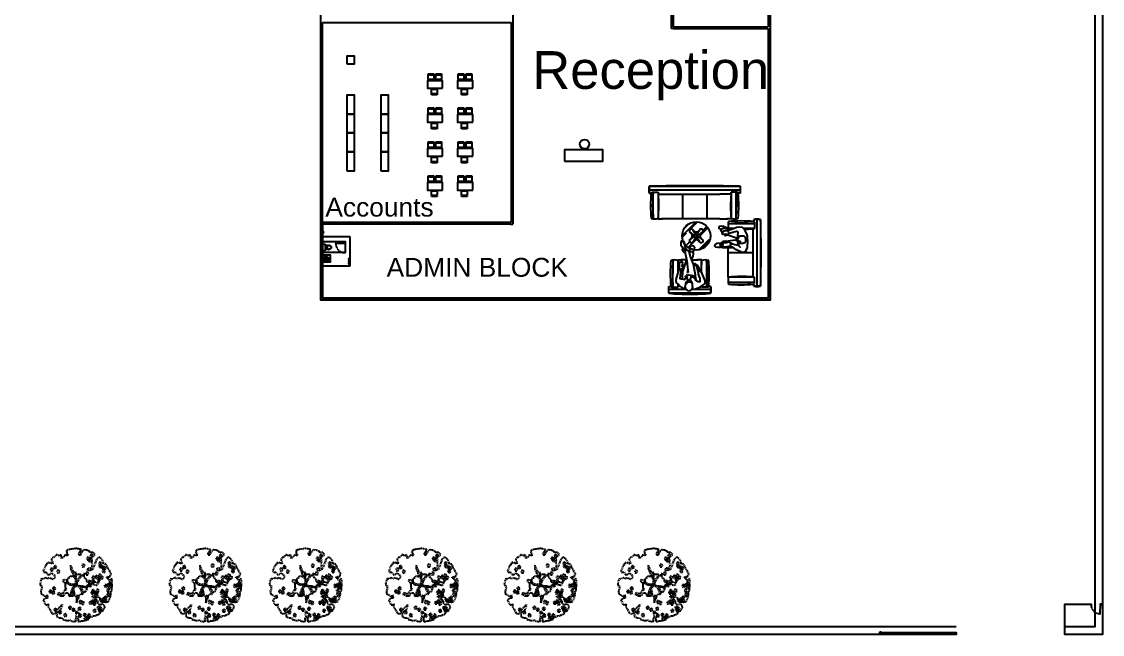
# Model space of a CAD drawing. Header units: feet. Extents: x 655 to 3246, y 42 to 1922.
# Drawn here: x 1347.4 to 1634.3, y 42.1 to 204.6 of the extents above; entities that cross this region are included whole.
import ezdxf

# ---------------------------------------------------------------- set-up
doc = ezdxf.new("R2010")
doc.units = ezdxf.units.FT
doc.header["$MEASUREMENT"] = 0
doc.linetypes.add('DASHED', pattern=[0.75, 0.5, -0.25])
for name, color, linetype in [('0-APARATOS', 4, 'Continuous'), ('ARBOL', 84, 'Continuous'), ('Cotas', 253, 'Continuous'), ('OP-MOB-FIJO', 3, 'Continuous'), ('prep side', 220, 'Continuous'), ('shank', 7, 'Continuous')]:
    doc.layers.add(name, color=color, linetype=linetype)
doc.styles.get("Standard").update_dxf_attribs({"font": 'arial.ttf'})

# ---------------------------------------------------------------- blocks, each defined once
blk = doc.blocks.new('*U3')
at = {"layer": 'shank', "linetype": 'ByBlock'}
blk.add_lwpolyline([(-1, -2), (1, -2), (1, 2), (-1, 2)], close=True, dxfattribs=at)
blk = doc.blocks.new('*U4')
at = {"layer": 'shank', "color": 0, "linetype": 'ByBlock', "lineweight": -2, "transparency": 16777216}
blk.add_blockref('*U3', (0, 0), dxfattribs=at)
blk = doc.blocks.new('chair2')
at = {"layer": 'shank', "linetype": 'ByBlock'}
for p, q in [((-284.51, 200.92), (-284.51, 202.42)), ((-284.51, 202.42), (-284.35, 202.42)), ((-284.35, 200.92), (-284.51, 200.92)), ((-284.46, 200.92), (-284.46, 202.42)), ((-284.35, 200.92), (-284.35, 202.42)), ((-284.25, 201.87), (-284.35, 201.87)), ((-284.25, 201.47), (-284.35, 201.47)), ((-284.25, 202.42), (-283.01, 202.42)), ((-284.25, 200.92), (-284.25, 202.42)), ((-283.01, 200.92), (-284.25, 200.92)), ((-283.01, 202.42), (-283.01, 200.92))]:
    blk.add_line(p, q, dxfattribs=at)
blk = doc.blocks.new('tablechair')
at = {"layer": 'shank', "linetype": 'ByBlock'}
for name, p in [('chair2', (200.33, -169.19)), ('*U4', (-81.44, 32.27))]:
    blk.add_blockref(name, p, dxfattribs=at)
at = {"layer": 'shank', "linetype": 'ByBlock', "rotation": 180}
for p in [(-363.16, 235.01), (-363.16, 232.96)]:
    blk.add_blockref('chair2', p, dxfattribs=at)
blk = doc.blocks.new('*U5')
at = {"rotation": 90}
blk.add_blockref('tablechair', (32.27, 81.41), dxfattribs=at)
blk = doc.blocks.new('*U6')
at = {"color": 0, "linetype": 'ByBlock', "lineweight": -2, "transparency": 16777216}
for p in [(0, 27), (8, 27), (0, 18), (8, 18), (0, 9), (8, 9), (0, 0), (8, 0)]:
    blk.add_blockref('*U5', p, dxfattribs=at)
blk = doc.blocks.new('*U10')
at = {"layer": 'shank', "linetype": 'ByBlock'}
blk.add_lwpolyline([(-1, -2.5), (1, -2.5), (1, 2.5), (-1, 2.5)], close=True, dxfattribs=at)
blk = doc.blocks.new('*U11')
at = {"layer": 'shank', "color": 0, "linetype": 'ByBlock', "lineweight": -2, "transparency": 16777216}
for p in [(0, 15), (9, 15), (0, 10), (9, 10), (0, 5), (9, 5), (0, 0), (9, 0)]:
    blk.add_blockref('*U10', p, dxfattribs=at)
blk = doc.blocks.new('*U32')
at = {"layer": 'prep side', "linetype": 'ByBlock'}
blk.add_lwpolyline([(-1, 1), (1, 1), (1, -1), (-1, -1)], close=True, dxfattribs=at)
blk = doc.blocks.new('*U33')
at = {"layer": '0-APARATOS', "color": 0, "linetype": 'ByBlock', "lineweight": -2, "transparency": 16777216}
blk.add_blockref('*U32', (0, 0), dxfattribs=at)
blk = doc.blocks.new('AS3')
for p, q in [((-0.161, 0.16), (-0.148, 0.148)), ((-0.161, 0.16), (-0.161, 0.16)), ((-0.093, 0.03), (0.093, 0.03)), ((-0.093, 0.03), (0.093, 0.03)), ((0.161, 0.16), (0.148, 0.148))]:
    blk.add_line(p, q)
for centre, radius in [((-0.094, 0.106), 0.0175), ((0, 0.21), 0.021), ((0, 0.065), 0.0175), ((0, 0.368), 0.0125), ((0.094, 0.106), 0.0175)]:
    blk.add_circle(centre, radius)
for centre, radius, start, end in [((0.179, 0.291), 0.365, 163.5541, 180), ((0.179, 0.291), 0.365, 180, 196.4459), ((0.091, 0.317), 0.273, 144.52467, 163.5541), ((0.091, 0.265), 0.273, 196.4459, 202.60404), ((0.179, 0.291), 0.33, 163.5541, 180), ((-0.001, 0.313), 0.152, 188.23782, 351.76218), ((0.221, 0.248), 0.383, 195.15977, 214.66955), ((0.091, 0.317), 0.238, 144.52467, 163.5541), ((0.035, 0.357), 0.205, 120.16666, 144.52467), ((0.035, 0.357), 0.17, 120.16666, 144.52467), ((0, 0.417), 0.135, 90, 120.16666), ((0, 0.417), 0.0996, 90, 120.16666), ((0, 0.417), 0.135, 59.83334, 90), ((0, 0.417), 0.0996, 59.83334, 90), ((-0.035, 0.357), 0.17, 35.47533, 59.83334), ((-0.035, 0.357), 0.205, 35.47533, 59.83334), ((-0.221, 0.248), 0.383, 325.33045, 344.84023), ((-0.091, 0.317), 0.238, 16.4459, 35.47533), ((-0.091, 0.317), 0.273, 16.4459, 35.47533), ((-0.179, 0.291), 0.33, 0, 16.4459), ((-0.091, 0.265), 0.273, 337.39596, 343.5541), ((-0.179, 0.291), 0.365, 0, 16.4459), ((-0.179, 0.291), 0.365, 343.5541, 360)]:
    blk.add_arc(centre, radius, start, end)
blk = doc.blocks.new('*U34')
at = {"layer": '0-APARATOS', "xscale": -3.14700811838211, "yscale": 3.14700811838211, "zscale": 3.14700811838211, "rotation": 180}
blk.add_blockref('AS3', (0, 0.92), dxfattribs=at)
blk = doc.blocks.new('*U35')
at = {"layer": '0-APARATOS', "color": 0, "linetype": 'ByBlock', "lineweight": -2, "transparency": 16777216}
blk.add_blockref('*U34', (0, 0), dxfattribs=at)
blk = doc.blocks.new('WC-P02')
for p, q in [((59, 144), (59, 116)), ((69, 154), (89, 154)), ((69, 106), (89, 106)), ((99, 144), (99, 116))]:
    blk.add_line(p, q)
blk.add_lwpolyline([(-161, 475, 0.414214), (-191, 445), (-191, 295, 0.414214), (-161, 265), (319, 265, 0.414214), (349, 295), (349, 445, 0.414214), (319, 475)], format="xyb", close=True)
blk.add_lwpolyline([(-133, 265), (-133, 259), (-145, 259), (-147, 261), (-149, 262), (-151, 262), (-159, 262), (-159, 265)])
for points in [[(-21, 265), (-91, 121, 0.010294), (-94, 111, 0.077224), (-109, 15, 0.077224), (-94, -81, 0.087), (-54, -158, 0.105687), (9, -212, 0.124183), (79, -230, 0.124183), (148, -212, 0.105687), (212, -158, 0.087), (252, -81, 0.077224), (267, 15, 0.077224), (252, 111, 0.010294), (248, 121), (179, 265)], [(-83, 15, 0.077224), (-70, -74, 0.087), (-34, -142, 0.105687), (22, -189, 0.124183), (79, -204, 0.124183), (136, -189, 0.105687), (191, -142, 0.087), (227, -74, 0.077224), (241, 15, 0.077224), (227, 103, 0.018244), (221, 118, 0.018244)], [(-64, 118, 0.018244), (-70, 103, 0.077224), (-83, 15, 0.077224)]]:
    blk.add_lwpolyline(points, format="xyb")
for centre in [(-1, 250), (159, 250)]:
    blk.add_circle(centre, 4)
for centre, radius, start, end in [((78, 25), 170, 32.98447, 146.79276), ((69, 144), 10, 90, 180), ((69, 116), 10, 180, 270), ((89, 144), 10, 0, 90), ((89, 116), 10, 270, 360)]:
    blk.add_arc(centre, radius, start, end)
blk = doc.blocks.new('*U36')
at = {"layer": 'Cotas'}
for p, q in [((1.5, -2.84), (1.01, -2.84)), ((1.5, -2.98), (1, -2.98))]:
    blk.add_line(p, q, dxfattribs=at)
blk.add_lwpolyline([(1, -2.98), (0.9, -2.98), (0.9, -0.48), (1, -0.48)], close=True, dxfattribs=at)
at = {"layer": 'Cotas', "linetype": 'DASHED', "ltscale": 0.25}
blk.add_arc((0.84, -2.82), 2.34, 88.4173, 185.0331, dxfattribs=at)
at = {"layer": 'prep side', "linetype": 'ByBlock'}
blk.add_lwpolyline([(1.5, 3.02), (1.5, -2.98), (-1.5, -2.98), (-1.5, 3.02)], close=True, dxfattribs=at)
at = {"layer": 'OP-MOB-FIJO', "xscale": -0.003281818591755336, "yscale": 0.003281818591755336, "zscale": 0.003281818591755336}
blk.add_blockref('WC-P02', (0.17, 1.47), dxfattribs=at)
blk = doc.blocks.new('*U37')
at = {"layer": '0-APARATOS', "color": 0, "linetype": 'ByBlock', "lineweight": -2, "transparency": 16777216}
blk.add_blockref('*U36', (0, 0), dxfattribs=at)
blk = doc.blocks.new('wB')
for centre, radius in [((563.62, 50.81), 0.023), ((563.69, 50.65), 0.015)]:
    blk.add_circle(centre, radius)
for centre, radius, start, end in [((564.25, 50.81), 0.8, 171.8125, 180), ((564.25, 50.81), 0.8, 180, 188.1875), ((563.59, 50.9), 0.134, 93.3541, 169.7124), ((563.59, 50.72), 0.134, 190.2876, 266.6459), ((564.25, 50.81), 0.774, 171.8125, 180), ((564.25, 50.81), 0.774, 180, 188.1875), ((563.58, 50.9), 0.096, 20.4236, 171.8929), ((563.58, 50.71), 0.096, 188.1071, 339.5764), ((563.65, 49.76), 1.27, 87.6959, 93.3541), ((563.65, 51.85), 1.27, 266.6459, 272.3041), ((563.62, 50.81), 0.0325, 0, 180), ((563.62, 50.81), 0.0325, 180, 0), ((563.32, 50.81), 0.37, 0, 20.4236), ((563.32, 50.81), 0.37, 339.5764, 0)]:
    blk.add_arc(centre, radius, start, end)
at = {"layer": 'prep side', "linetype": 'ByBlock'}
for p, q in [((563.7, 51.03), (563.76, 50.91)), ((563.76, 50.73), (563.7, 50.58)), ((563.76, 50.91), (563.76, 50.73))]:
    blk.add_line(p, q, dxfattribs=at)
blk = doc.blocks.new('TEQUENDAMA')
at = {"layer": 'ARBOL', "linetype": 'DASHED', "ltscale": 0.3}
for points in [[(-3.89, 4.53), (-4.1, 4.29), (-4.1, 4.12), (-4.01, 3.87), (-3.89, 3.63), (-3.97, 3.46), (-4.14, 3.58), (-4.26, 3.75), (-4.47, 3.54), (-4.63, 3.75), (-4.84, 3.54), (-4.96, 3.3), (-5.17, 3.13), (-5.29, 2.7), (-5.48, 2.43), (-5.35, 2.11), (-4.96, 2.14), (-4.76, 1.73), (-4.39, 1.77), (-4.1, 2.02), (-3.68, 1.69), (-3.52, 1.27), (-3.85, 0.94), (-4.47, 1.19), (-4.84, 1.03), (-5.06, 1.26), (-5.42, 0.98), (-5.71, 1.07), (-5.87, 0.78), (-6, 0.32), (-5.96, -0.01), (-5.75, -0.05), (-5.71, -0.42), (-5.75, -0.67), (-5.87, -1), (-5.83, -1.41), (-5.67, -1.49), (-5.13, -1.9), (-4.84, -1.62), (-4.76, -2.15), (-5.05, -2.15), (-5.46, -2.44), (-5.34, -2.69), (-5.21, -3.06), (-5.01, -3.27), (-4.8, -3.27), (-4.63, -3.1), (-4.67, -3.39), (-4.67, -3.64), (-4.39, -3.97), (-4.26, -4.21), (-4.1, -4.54), (-3.85, -4.71), (-3.6, -4.67), (-3.31, -4.5), (-3.1, -4.01), (-2.82, -3.68), (-2.61, -3.47), (-2.32, -3.18), (-2.44, -3.51), (-2.61, -4.01), (-2.73, -4.34), (-3.06, -4.46), (-3.27, -4.83), (-3.23, -5.16), (-2.82, -5.37), (-2.4, -5.37), (-2.24, -5.54), (-2.2, -5.66), (-1.95, -5.74), (-1.58, -5.82), (-1.25, -5.82), (-1.08, -5.7), (-0.87, -5.87), (-0.46, -5.99), (-0.13, -5.95), (-0.05, -5.87), (-0.13, -5.54), (0.04, -5.25), (-0.05, -4.63), (0.04, -4.21), (0.2, -4.54), (0.49, -4.67), (0.45, -5.04), (0.24, -5.16), (0.28, -5.74), (0.33, -6.03), (0.74, -5.91), (1.19, -5.91), (1.36, -5.82), (1.69, -5.74), (2.1, -5.58), (2.1, -5.33), (2.31, -5.25), (2.52, -5.29), (2.76, -5.08), (3.01, -5.04), (3.38, -4.92), (3.84, -4.71), (4, -4.38), (4.33, -4.21), (4.5, -3.97), (4.71, -3.72), (4.62, -3.43), (4.42, -3.14), (3.8, -3.27), (3.55, -2.98), (3.55, -2.65), (3.26, -2.28), (2.64, -1.99), (2.64, -1.74), (2.93, -1.78), (3.3, -2.03), (3.47, -1.9), (3.88, -2.11), (3.84, -2.56), (4.21, -2.73), (4.58, -2.73), (4.87, -2.81), (5.33, -2.65), (5.49, -2.19), (5.66, -1.7), (5.7, -1.37), (5.61, -1.12), (5.74, -0.96), (5.86, -0.87), (5.86, -0.5), (5.9, -0.21), (5.9, 0.74), (5.82, 1.07), (5.45, 0.78), (5.2, 1.07), (4.99, 1.15), (5.12, 1.44), (5.28, 1.31), (5.57, 1.48), (5.74, 1.81), (5.49, 2.3), (5.37, 2.59), (5.16, 2.8), (5.08, 3.09), (4.87, 3.46), (4.66, 3.5), (4.46, 3.46), (4.46, 3.71), (4.37, 3.96), (4.09, 4.41), (3.84, 4.53), (3.67, 4.62), (3.3, 4.2), (2.89, 3.13), (2.64, 2.55), (2.14, 2.35), (1.85, 2.43), (1.98, 2.84), (2.39, 2.8), (2.64, 3.21), (2.52, 3.67), (2.64, 4.12), (2.39, 4.45), (2.76, 4.78), (3.09, 5.03), (2.76, 5.36), (2.35, 5.36), (2.23, 5.44), (2.14, 5.61), (1.77, 5.73), (1.28, 5.85), (0.99, 5.56), (0.78, 5.28), (0.66, 5.61), (0.82, 5.85), (0.28, 5.98), (-0.09, 6.02), (-0.75, 5.94), (-1.12, 5.89), (-1.45, 5.77), (-1.62, 5.69), (-1.58, 5.19), (-1.37, 4.95), (-1.66, 4.82), (-1.82, 5.07), (-2.03, 4.7), (-2.4, 4.41), (-2.53, 4.99), (-2.82, 4.82), (-3.06, 4.9), (-3.15, 5.07), (-3.48, 4.82), (-3.6, 4.62)], [(0.7, 4.99), (0.81, 5.25), (0.59, 5.43), (0.35, 5.29), (0.42, 5.01)], [(2.06, 4.16), (2.17, 4.42), (1.96, 4.61), (1.72, 4.46), (1.78, 4.19)], [(2.27, 3.91), (2.38, 4.17), (2.16, 4.36), (1.92, 4.21), (1.99, 3.94)], [(2.64, 4.62), (2.75, 4.88), (2.54, 5.06), (2.29, 4.92), (2.36, 4.64)], [(4.04, 3.38), (4.15, 3.64), (3.94, 3.82), (3.7, 3.68), (3.76, 3.4)], [(-3.93, 2.35), (-3.82, 2.61), (-4.03, 2.79), (-4.28, 2.65), (-4.21, 2.37)], [(-3.39, 2.76), (-3.28, 3.02), (-3.5, 3.2), (-3.74, 3.06), (-3.68, 2.78)], [(-2.86, 2.02), (-2.75, 2.28), (-2.96, 2.46), (-3.2, 2.32), (-3.14, 2.04)], [(1.38, 1.25), (1.27, 1.42), (1.31, 1.73), (1.34, 1.96), (1.34, 1.9), (1.1, 1.79), (1.1, 1.55), (0.9, 1.52), (0.63, 1.76), (0.49, 1.76), (0.32, 1.73), (-0.13, 1.76), (-0.06, 2.03), (-0.33, 2.1), (-0.54, 2.34), (-0.77, 2.85), (-0.95, 3.26), (-0.95, 2.85), (-0.91, 2.54), (-0.74, 2.24), (-0.67, 1.96), (-0.54, 1.69), (-0.4, 1.62), (-0.4, 1.55), (-0.47, 1.45), (-0.71, 1.42), (-1.12, 1.45), (-1.15, 1.21), (-1.25, 1.15), (-1.53, 0.97), (-1.56, 0.74), (-1.8, 0.74), (-1.94, 0.91), (-2.24, 0.74), (-2, 0.4), (-1.9, 0.43), (-1.83, 0.12), (-1.83, -0.08), (-1.83, -0.42), (-1.73, -0.56), (-1.66, -0.76), (-1.97, -0.9), (-2.14, -1.14), (-2.35, -1.51), (-2.96, -1.28), (-3.13, -1.48), (-2.89, -1.62), (-2.55, -1.75), (-2.07, -1.75), (-1.87, -1.38), (-1.73, -1.24), (-1.42, -1.31), (-1.25, -1.48), (-1.22, -1.82), (-0.95, -1.75), (-0.74, -1.79), (-0.6, -1.82), (-0.37, -1.65), (-0.13, -1.82), (0.01, -2.06), (0.01, -2.37), (0.04, -2.91), (0.18, -2.4), (0.32, -2.26), (0.45, -1.72), (0.73, -1.45), (1, -1.48), (1.24, -1.24), (1.27, -1.04), (1.58, -1.07), (1.68, -0.76), (1.79, -0.56), (1.82, -0.12), (1.82, 0.02), (2.16, 0.12), (2.54, 0.22), (3.02, 0.05), (3.43, -0.01), (3.7, 0.46), (3.66, 0.67), (3.43, 0.4), (3.12, 0.5), (2.78, 0.36), (2.3, 0.43), (2.09, 0.36), (1.89, 0.36), (1.72, 0.6), (1.75, 0.87), (1.58, 1.01), (1.34, 1.21)], [(1.28, 3.01), (1.39, 3.27), (1.17, 3.45), (0.93, 3.31), (0.99, 3.03)], [(1.9, 1.69), (2.01, 1.95), (1.79, 2.13), (1.55, 1.99), (1.61, 1.71)], [(3.96, 1.36), (4.07, 1.62), (3.86, 1.8), (3.62, 1.66), (3.68, 1.38)], [(4.09, 2.92), (4.2, 3.18), (3.98, 3.37), (3.74, 3.22), (3.8, 2.95)], [(4.54, 2.68), (4.65, 2.94), (4.44, 3.12), (4.19, 2.98), (4.26, 2.7)], [(4.62, 2.1), (4.73, 2.36), (4.52, 2.54), (4.28, 2.4), (4.34, 2.12)], [(4.75, 2.59), (4.86, 2.85), (4.64, 3.04), (4.4, 2.89), (4.46, 2.62)], [(2.27, 0.32), (2.38, 0.58), (2.16, 0.77), (1.92, 0.62), (1.99, 0.35)], [(2.35, -0.21), (2.46, 0.05), (2.25, 0.23), (2, 0.09), (2.07, -0.19)], [(2.85, 0.37), (2.96, 0.63), (2.74, 0.81), (2.5, 0.67), (2.56, 0.39)], [(2.93, 1.03), (3.04, 1.29), (2.83, 1.47), (2.58, 1.33), (2.65, 1.05)], [(3.51, 1.15), (3.62, 1.41), (3.4, 1.6), (3.16, 1.45), (3.23, 1.17)], [(3.88, 0.74), (3.99, 1), (3.78, 1.18), (3.53, 1.04), (3.6, 0.76)], [(4.29, 1.03), (4.4, 1.29), (4.19, 1.47), (3.95, 1.33), (4.01, 1.05)], [(4.95, -0.34), (5.06, -0.08), (4.85, 0.11), (4.61, -0.04), (4.67, -0.31)], [(5.28, -0.25), (5.39, 0.01), (5.18, 0.19), (4.94, 0.05), (5, -0.23)], [(5.7, 0.12), (5.81, 0.38), (5.59, 0.56), (5.35, 0.42), (5.42, 0.14)], [(-4.14, -1.24), (-4.03, -0.98), (-4.24, -0.8), (-4.48, -0.94), (-4.42, -1.22)], [(-3.68, -1.41), (-3.57, -1.15), (-3.79, -0.96), (-4.03, -1.11), (-3.97, -1.38)], [(-3.56, -0.75), (-3.45, -0.49), (-3.66, -0.3), (-3.9, -0.45), (-3.84, -0.72)], [(0.33, -2.15), (0.44, -1.89), (0.22, -1.71), (-0.02, -1.85), (0.04, -2.13)], [(2.76, -1.45), (2.87, -1.19), (2.66, -1), (2.42, -1.15), (2.48, -1.43)], [(2.89, -1.2), (3, -0.94), (2.78, -0.76), (2.54, -0.9), (2.61, -1.18)], [(3.26, -1.53), (3.37, -1.27), (3.16, -1.09), (2.91, -1.23), (2.98, -1.51)], [(3.47, -1.74), (3.58, -1.48), (3.36, -1.29), (3.12, -1.44), (3.18, -1.71)], [(3.67, -1.12), (3.78, -0.86), (3.57, -0.67), (3.33, -0.82), (3.39, -1.1)], [(5.37, -1.12), (5.48, -0.86), (5.26, -0.67), (5.02, -0.82), (5.08, -1.1)], [(5.41, -1.78), (5.52, -1.52), (5.3, -1.33), (5.06, -1.48), (5.13, -1.76)], [(5.66, -0.5), (5.77, -0.24), (5.55, -0.06), (5.31, -0.2), (5.37, -0.48)], [(-0.91, -3.93), (-0.8, -3.67), (-1.02, -3.48), (-1.26, -3.63), (-1.2, -3.9)], [(0.78, -2.98), (0.89, -2.72), (0.68, -2.53), (0.43, -2.68), (0.5, -2.95)], [(1.19, -3.14), (1.3, -2.88), (1.09, -2.7), (0.85, -2.84), (0.91, -3.12)], [(2.47, -3.1), (2.58, -2.84), (2.37, -2.65), (2.13, -2.8), (2.19, -3.08)], [(2.85, -2.89), (2.96, -2.63), (2.74, -2.45), (2.5, -2.59), (2.56, -2.87)], [(3.09, -3.27), (3.2, -3.01), (2.99, -2.82), (2.75, -2.97), (2.81, -3.24)], [(3.26, -2.77), (3.37, -2.51), (3.16, -2.32), (2.91, -2.47), (2.98, -2.75)], [(3.8, -3.93), (3.91, -3.67), (3.69, -3.48), (3.45, -3.63), (3.51, -3.9)], [(4.29, -2.73), (4.4, -2.47), (4.19, -2.28), (3.95, -2.43), (4.01, -2.7)], [(4.58, -2.56), (4.69, -2.3), (4.48, -2.12), (4.24, -2.26), (4.3, -2.54)], [(4.91, -2.28), (5.02, -2.01), (4.81, -1.83), (4.57, -1.98), (4.63, -2.25)], [(4.95, -2.77), (5.06, -2.51), (4.85, -2.32), (4.61, -2.47), (4.67, -2.75)], [(-3.31, -4.26), (-3.2, -4), (-3.41, -3.81), (-3.66, -3.96), (-3.59, -4.23)], [(-2.57, -4.67), (-2.46, -4.41), (-2.67, -4.22), (-2.91, -4.37), (-2.85, -4.64)], [(-1.7, -5.16), (-1.59, -4.9), (-1.8, -4.72), (-2.05, -4.86), (-1.98, -5.14)], [(-0.34, -4.26), (-0.23, -4), (-0.44, -3.81), (-0.68, -3.96), (-0.62, -4.23)], [(0.66, -4.09), (0.77, -3.83), (0.55, -3.64), (0.31, -3.79), (0.37, -4.07)], [(0.74, -5.21), (0.85, -4.94), (0.64, -4.76), (0.39, -4.9), (0.46, -5.18)], [(1.52, -5.08), (1.63, -4.82), (1.42, -4.64), (1.18, -4.78), (1.24, -5.06)], [(1.61, -5.78), (1.72, -5.52), (1.5, -5.34), (1.26, -5.48), (1.32, -5.76)], [(1.94, -5.58), (2.05, -5.32), (1.83, -5.13), (1.59, -5.28), (1.65, -5.55)], [(2.23, -5.21), (2.34, -4.94), (2.12, -4.76), (1.88, -4.9), (1.94, -5.18)], [(3.14, -4.42), (3.25, -4.16), (3.03, -3.97), (2.79, -4.12), (2.85, -4.4)], [(4, -4.38), (4.11, -4.12), (3.9, -3.93), (3.66, -4.08), (3.72, -4.36)], [(4.09, -4.05), (4.2, -3.79), (3.98, -3.6), (3.74, -3.75), (3.8, -4.03)]]:
    blk.add_lwpolyline(points, close=True, dxfattribs=at)
for points in [[(-0.12, 2.02), (-0.2, 1.31), (-0.42, 1.48)], [(-1.6, 0.71), (-1.54, 0.42), (-1.85, 0.34)], [(-0.26, -0.1), (-1.09, 0.01), (-1.5, 0.3), (-1.83, 0.21)], [(-0.22, 0.09), (-0.98, 0.13), (-1.4, 0.44), (-1.5, 0.92)], [(-0.22, 0.11), (-0.16, 0.25), (-0.11, 0.3), (-0.07, 0.75), (-0.2, 1.12), (-0.61, 1.42)], [(0.71, 1.68), (0.32, 1.08), (0.07, 0.71), (-0.11, 1.23), (0.03, 1.72)], [(0.17, -0.05), (0.11, 0.15), (0.15, 0.5), (0.32, 0.77), (0.8, 1.48)], [(-0.24, -0.1), (-0.63, -0.47), (-0.84, -0.97), (-1.05, -1.79)], [(-0.45, -1.69), (-0.61, -0.76), (-0.92, -1.79)], [(1.04, -1.42), (0.53, -0.3), (-0.11, -0.16), (-0.51, -0.57), (-0.3, -1.67)], [(0.2, -0.05), (0.96, -0.14), (1.56, -0.28), (1.79, -0.12)], [(1.75, -0.51), (1.37, -0.39), (0.73, -0.26), (1.15, -1.34)]]:
    blk.add_lwpolyline(points, dxfattribs=at)
blk.add_point((0, 0), dxfattribs=at)

msp = doc.modelspace()

# ---------------------------------------------------------------- linework, layer by layer
for p, q in [((1477.84142, 312.88711), (1477.84142, 150.88711)), ((1519.84142, 312.88711), (1519.84142, 203.29596)), ((1520.34142, 233.65265), (1520.34142, 203.29596)), ((1427.34142, 150.88711), (1427.34142, 204.38711)), ((1427.34142, 204.38711), (1477.34142, 204.38711)), ((1477.34142, 204.38711), (1477.34142, 151.38711)), ((1519.84142, 203.29596), (1519.84261, 202.79596)), ((1520.34142, 202.79596), (1519.84261, 202.79596)), ((1520.34142, 203.29596), (1545.63754, 203.29596)), ((1520.34142, 202.79596), (1545.63754, 202.79596)), ((1477.34142, 151.38711), (1427.34142, 151.38711)), ((1477.34142, 150.88711), (1427.34142, 150.88711)), ((1427.34142, 150.88711), (1427.34142, 131.31167)), ((1477.24129, 150.88711), (1477.84142, 150.88711)), ((1427.34142, 131.31167), (1545.63754, 131.31167))]:
    msp.add_line(p, q)
at = {"color": 7, "true_color": 0xffffff}
for p, q in [((1514.0036, 160.9681), (1538.1732, 160.9681)), ((1514.0036, 160.9681), (1514.0036, 159.178)), ((1538.1732, 160.9681), (1538.1732, 159.178)), ((1514.0036, 159.99169), (1538.1732, 159.99169)), ((1514.0036, 159.178), (1514.54605, 159.178)), ((1514.54605, 159.178), (1514.74331, 159.39499)), ((1514.74331, 159.39499), (1516.3904, 159.39499)), ((1515.10687, 152.35954), (1515.08853, 159.39499)), ((1516.3904, 159.39499), (1516.47682, 158.89615)), ((1516.44427, 158.86361), (1516.3904, 159.39499)), ((1516.3904, 159.39499), (1516.3904, 152.45157)), ((1516.47682, 158.89615), (1532.7387, 158.89615)), ((1522.8228, 158.89615), (1522.8228, 152.34308)), ((1529.35399, 158.89615), (1529.35399, 152.34308)), ((1535.69997, 158.89615), (1532.7387, 158.89615)), ((1535.7864, 159.39499), (1535.69997, 158.89615)), ((1535.73252, 158.86361), (1535.7864, 159.39499)), ((1537.43349, 159.39499), (1535.7864, 159.39499)), ((1535.7864, 159.39499), (1535.7864, 152.45157)), ((1537.06992, 152.35954), (1537.08826, 159.39499)), ((1537.63074, 159.178), (1537.43349, 159.39499)), ((1538.1732, 159.178), (1537.63074, 159.178)), ((1516.3904, 152.45157), (1516.3904, 152.37562)), ((1516.42294, 152.34308), (1517.57955, 152.34308)), ((1532.7387, 152.34308), (1517.24776, 152.34308)), ((1532.7387, 152.34308), (1534.92903, 152.34308)), ((1535.75385, 152.34308), (1534.59724, 152.34308)), ((1535.7864, 152.45157), (1535.7864, 152.37562)), ((1541.77607, 152.1511), (1541.77607, 151.60865)), ((1543.56618, 152.1511), (1541.77607, 152.1511)), ((1542.58976, 152.1511), (1542.58976, 134.47893)), ((1543.56618, 152.1511), (1543.56618, 134.47893)), ((1522.73949, 147.80373), (1526.50137, 151.56561)), ((1523.27519, 149.73911), (1524.56599, 151.0299)), ((1524.91375, 149.61286), (1526.85022, 151.54933)), ((1526.3439, 148.25613), (1525.66779, 149.35294)), ((1526.65732, 148.25613), (1527.33343, 149.35294)), ((1527.51913, 147.89753), (1529.5823, 149.96069)), ((1528.29092, 149.27787), (1529.31387, 150.30081)), ((1534.95761, 151.04783), (1541.99306, 151.06617)), ((1535.04964, 149.7643), (1534.97369, 149.7643)), ((1536.50139, 149.7643), (1535.04964, 149.7643)), ((1541.99306, 149.7643), (1539.06707, 149.7643)), ((1541.46168, 149.71043), (1541.99306, 149.7643)), ((1541.99306, 149.7643), (1541.49422, 149.67788)), ((1541.49422, 149.67788), (1541.49422, 136.95215)), ((1541.77607, 151.60865), (1541.99306, 151.41139)), ((1541.99306, 151.41139), (1541.99306, 149.7643)), ((1522.75577, 147.45488), (1523.90964, 148.60875)), ((1524.00429, 145.46679), (1525.02227, 146.48477)), ((1524.34441, 144.7228), (1526.37268, 146.75107)), ((1526.04897, 147.9612), (1524.96986, 148.64403)), ((1524.96986, 146.96495), (1526.04897, 147.64778)), ((1526.3439, 147.35286), (1525.66779, 146.25604)), ((1526.42082, 147.40776), (1526.89734, 147.88428)), ((1526.65732, 147.35286), (1527.33343, 146.25604)), ((1526.95224, 147.9612), (1528.03135, 148.64403)), ((1526.95224, 147.64778), (1528.03135, 146.96495)), ((1527.19916, 144.10881), (1529.90387, 146.81352)), ((1527.60326, 144.20863), (1530.09647, 146.70184)), ((1535.02105, 149.13847), (1535.04224, 148.3974)), ((1537.38279, 147.17967), (1537.48715, 147.38822)), ((1537.48715, 146.31073), (1537.40018, 146.64093)), ((1534.94115, 136.89828), (1534.94115, 144.6986)), ((1535.57203, 145.85657), (1535.57203, 145.15785)), ((1520.33027, 134.19696), (1520.34908, 141.41516)), ((1521.66595, 141.32075), (1521.66595, 141.39866)), ((1521.66595, 138.22412), (1521.66595, 141.32075)), ((1521.69935, 141.43205), (1522.886, 141.43205)), ((1523.87971, 141.43205), (1522.54559, 141.43205)), ((1524.01766, 141.15504), (1524.17201, 139.533)), ((1525.33748, 141.43205), (1527.04006, 141.43205)), ((1527.8863, 141.43205), (1526.69965, 141.43205)), ((1527.91969, 141.32075), (1527.91969, 141.39866)), ((1527.91969, 138.04523), (1527.91969, 141.32075)), ((1529.23657, 141.41516), (1529.25538, 134.19696)), ((1541.49422, 143.3319), (1534.94115, 143.3319)), ((1524.14799, 138.10864), (1524.26599, 138.63553)), ((1524.14799, 138.10864), (1524.3209, 138.11123)), ((1524.17201, 139.533), (1524.3209, 138.11123)), ((1526.76407, 139.20852), (1526.84236, 139.27382)), ((1526.84236, 139.27382), (1526.9337, 139.1824)), ((1526.9337, 139.1824), (1527.05114, 138.99957)), ((1527.05114, 138.99957), (1527.22077, 138.93427)), ((1534.94115, 136.89828), (1534.94115, 138.05489)), ((1534.94115, 136.89828), (1534.94115, 137.7231)), ((1521.66595, 134.19696), (1521.66595, 134.97193)), ((1524.024, 135.7073), (1524.3542, 135.79426)), ((1524.89294, 135.81166), (1525.10149, 135.7073)), ((1534.95761, 135.5822), (1541.99306, 135.56386)), ((1535.04964, 136.86573), (1534.97369, 136.86573)), ((1541.99306, 136.86573), (1535.04964, 136.86573)), ((1541.46168, 136.91961), (1541.99306, 136.86573)), ((1541.99306, 136.86573), (1541.49422, 136.95215)), ((1541.77607, 135.02138), (1541.99306, 135.21864)), ((1541.77607, 134.47893), (1541.77607, 135.02138)), ((1541.99306, 135.21864), (1541.99306, 136.86573)), ((1519.21715, 132.58297), (1519.21715, 134.41958)), ((1519.21715, 134.41958), (1519.7737, 134.41958)), ((1523.78614, 133.58476), (1519.21715, 133.58476)), ((1530.3685, 132.58297), (1519.21715, 132.58297)), ((1519.7737, 134.41958), (1519.97608, 134.19696)), ((1519.97608, 134.19696), (1521.66595, 134.19696)), ((1521.72123, 134.74214), (1521.66595, 134.19696)), ((1521.66595, 134.19696), (1521.75462, 134.70875)), ((1521.75462, 134.70875), (1521.94294, 134.70875)), ((1530.3685, 133.58476), (1525.35535, 133.58476)), ((1527.91969, 134.19696), (1527.87511, 134.45429)), ((1527.89234, 134.46674), (1527.91969, 134.19696)), ((1527.91969, 134.19696), (1527.91969, 134.45429)), ((1529.60957, 134.19696), (1527.91969, 134.19696)), ((1529.81195, 134.41958), (1529.60957, 134.19696)), ((1530.3685, 134.41958), (1529.81195, 134.41958)), ((1530.3685, 132.58297), (1530.3685, 134.41958)), ((1543.56618, 134.47893), (1541.77607, 134.47893))]:
    msp.add_line(p, q, dxfattribs=at)
for points in [[(1595.49961, 42.13458), (655.07638, 42.13458), (655.07638, 693.03968), (655.67873, 693.03968)], [(1595.49961, 44.13458), (657.07638, 44.13458), (657.07638, 691.60909)], [(687.02877, 693.03968), (1634.29763, 693.03968), (1634.29763, 42.13458), (1624.29763, 42.13458)], [(687.02877, 691.03968), (1632.29763, 691.03968), (1632.29763, 44.13458), (1624.29763, 44.13458)], [(1545.63754, 233.65265), (1545.63754, 203.29596)], [(1545.63754, 202.79596), (1545.63754, 131.31167), (1427.34142, 131.31167), (1427.34142, 204.38711)], [(1634.29763, 50.13458), (1634.29763, 42.13458), (1624.29763, 42.13458), (1624.29763, 50.13458), (1631.29664, 50.13458)]]:
    msp.add_lwpolyline(points)
for points in [[(1426.84142, 313.38711), (1546.13754, 313.38711), (1546.13754, 130.81167), (1426.84142, 130.81167)], [(1433.79341, 193.46171), (1435.79341, 193.46171), (1435.79341, 195.46171), (1433.79341, 195.46171)], [(1491.56417, 167.63724), (1501.67526, 167.63724), (1501.67526, 170.63724), (1491.56417, 170.63724)], [(1575.23925, 42.83709), (1575.49961, 42.83709), (1575.49961, 42.13458), (1575.23925, 42.13458)], [(1575.49961, 42.63458), (1595.49961, 42.63458), (1595.49961, 42.13458), (1575.49961, 42.13458)]]:
    msp.add_lwpolyline(points, close=True)
for points in [[(1534.8939, 149.79485), (1533.70717, 150.28184), (1533.135, 150.43005), (1532.66878, 150.28184), (1532.52044, 150.0701), (1532.52044, 149.83719), (1532.81712, 149.60428), (1533.15619, 149.51959)], [(1533.41049, 148.73617), (1533.15619, 149.07495), (1533.15619, 149.4349), (1533.3893, 149.7525), (1533.70717, 149.96423), (1534.21577, 149.90071), (1535.04224, 149.71015), (1535.80514, 149.54076)], [(1535.02119, 149.13345), (1534.55483, 149.13847), (1534.10981, 149.18081), (1533.70717, 149.15964), (1533.66479, 149.0326), (1533.85551, 148.96908), (1533.43168, 148.84204), (1533.41049, 148.77852), (1533.53764, 148.73617), (1533.30453, 148.6303), (1533.30453, 148.52444), (1533.45287, 148.50326), (1533.34691, 148.35505), (1533.49525, 148.22801), (1534.34292, 148.35505), (1534.36411, 148.29153), (1534.04623, 147.9951), (1534.08862, 147.9104), (1534.21577, 147.9104), (1534.40649, 148.03745), (1534.72437, 148.12214), (1535.04054, 148.45686)], [(1535.57203, 145.15785), (1535.69918, 145.03081), (1536.01705, 144.94611), (1536.54684, 144.43795), (1538.53886, 143.54866), (1538.96269, 143.48514), (1539.4868, 143.66061), (1539.66612, 143.81034), (1539.92015, 144.30444), (1540.06465, 144.73438), (1540.12322, 145.4331), (1540.17491, 146.06831), (1540.10198, 147.76219), (1539.92221, 148.35505), (1539.57724, 149.01143), (1539.36023, 149.30786), (1539.04745, 149.79485), (1538.79315, 150.04893), (1537.94549, 150.11245), (1537.24617, 150.00658), (1536.33493, 149.71015), (1535.67799, 149.41372), (1535.06343, 149.26551), (1535.02105, 149.13847)], [(1526.82165, 138.47739), (1526.92455, 138.24567), (1527.0789, 138.03969), (1527.02745, 137.85947), (1527.10462, 137.39603), (1527.46477, 136.4949), (1527.49982, 136.01335), (1527.49049, 135.64526), (1527.03225, 135.59703), (1526.7702, 135.80519), (1526.38433, 136.0572), (1526.25571, 136.16019), (1526.46151, 136.21168), (1526.43578, 136.62363), (1526.30716, 137.37028), (1525.76694, 140.3054), (1525.35535, 141.38676), (1524.96948, 142.36513), (1524.58361, 143.67821), (1524.01766, 144.06441), (1523.63179, 144.63084), (1523.58034, 144.99129), (1523.30825, 146.19952), (1522.93723, 146.4846), (1522.52563, 146.45885), (1522.37129, 146.07265), (1522.42274, 145.37749), (1522.75716, 144.8883), (1522.9115, 144.32188), (1522.8086, 144.21889), (1522.96295, 143.75545), (1523.2202, 143.47224), (1523.47745, 143.47224), (1523.65752, 142.88007), (1524.01766, 141.15504)], [(1534.21577, 146.32239), (1533.53764, 146.30122), (1533.05023, 145.9201), (1532.77474, 145.41193), (1533.02904, 144.90377), (1533.53764, 144.75555), (1534.72437, 144.69203), (1536.12301, 144.73438)], [(1535.57203, 145.85657), (1535.19058, 146.25887), (1534.68198, 146.32239), (1534.3853, 146.44943), (1534.23696, 146.38591), (1534.23696, 146.28004), (1534.66079, 146.06831), (1534.66079, 145.94127), (1533.41049, 145.87775), (1533.3681, 145.77188), (1533.3893, 145.66601), (1533.64359, 145.64484), (1533.24095, 145.56015), (1533.21976, 145.39076), (1533.32572, 145.36958), (1533.58002, 145.34841), (1533.43168, 145.26372), (1533.43168, 145.15785), (1533.68598, 145.1155), (1533.66479, 145.00963), (1533.74955, 144.88259), (1534.6396, 144.98846), (1535.19058, 145.09433), (1535.6066, 145.12331)], [(1537.22498, 147.23285), (1534.61841, 148.10097)], [(1536.97068, 146.68234), (1534.85152, 146.38591)], [(1535.04224, 148.3974), (1535.27535, 148.52444), (1535.84752, 148.73617), (1536.86472, 148.94791), (1537.28855, 149.05377), (1537.47928, 149.01143), (1537.54285, 148.90556), (1537.56404, 148.58796), (1537.43689, 147.93158), (1537.43689, 147.57163)], [(1538.06078, 147.73137), (1537.50047, 147.5928), (1537.35213, 147.38107), (1537.24617, 147.06346), (1537.26736, 146.97877), (1537.07663, 146.89408), (1537.05544, 146.76704), (1537.14021, 146.63999), (1537.26736, 146.59765), (1537.37332, 146.38591), (1537.50047, 146.06831), (1537.91065, 145.91137)], [(1537.91065, 145.91137), (1537.7024, 146.20863), (1538.24107, 146.28304), (1537.71296, 146.31831), (1537.57194, 146.5562), (1537.52846, 146.81689), (1537.59369, 147.18619), (1537.78937, 147.49032), (1538.06078, 147.73137)], [(1537.91065, 145.91137), (1538.34813, 145.87775), (1538.87792, 145.89892), (1539.36533, 146.04714), (1539.64082, 146.40709), (1539.66201, 146.85173), (1539.53486, 147.40224), (1539.21699, 147.69867), (1538.53886, 147.76219), (1538.06078, 147.73137)], [(1523.60607, 144.75957), (1523.34882, 144.52785), (1523.24592, 144.21889), (1523.27165, 143.98717), (1523.40027, 143.80694)], [(1523.83759, 144.01292), (1523.60607, 143.7812), (1523.5289, 143.54948)], [(1524.73168, 143.17432), (1524.73718, 143.18496), (1524.98601, 143.63546), (1525.28634, 143.65748), (1525.49044, 143.57982), (1525.6698, 143.18057), (1525.6027, 142.38833), (1525.33623, 141.78878), (1525.28746, 141.55889)], [(1524.74427, 143.3575), (1524.92304, 144.90554), (1525.35251, 145.26784), (1525.81, 145.19112), (1526.04921, 144.84698), (1525.947, 144.32122), (1525.69107, 143.69818), (1525.60886, 143.37899)], [(1533.06722, 145.84461), (1532.19836, 145.78109), (1531.8593, 145.78109), (1531.54142, 145.56936), (1531.37189, 145.20941), (1531.64738, 144.95532), (1532.24075, 144.80711), (1532.81292, 144.78594), (1533.08342, 144.90177)], [(1537.73357, 145.22137), (1536.75876, 145.47545), (1536.1654, 145.60249), (1535.72037, 145.9201), (1535.57203, 145.85657)], [(1537.45808, 146.02596), (1537.62762, 145.56015), (1537.79715, 145.15785), (1538.19979, 144.81907), (1538.19979, 144.81907), (1538.19979, 144.81907), (1538.19979, 144.81907)], [(1522.56422, 138.92153), (1522.52563, 139.09531), (1522.9115, 139.22404), (1523.19447, 139.81621), (1523.19447, 139.97069), (1523.1173, 139.99644), (1522.83433, 139.71323), (1522.73143, 139.71323), (1522.9115, 140.79459), (1522.75716, 140.79459), (1522.67998, 141.05205), (1522.60281, 141.00056), (1522.47418, 140.87183), (1522.31984, 140.84608), (1522.24266, 140.76884), (1522.01114, 140.71735), (1521.95969, 140.04793), (1521.93397, 139.22404), (1521.80534, 139.13773)], [(1523.92717, 141.5885), (1523.58249, 140.45226), (1522.85199, 138.40869), (1522.75716, 136.4949), (1522.52563, 136.34042), (1522.21694, 136.46915), (1522.31984, 137.47327), (1522.57708, 138.86359), (1522.56422, 138.92153)], [(1521.80534, 139.13773), (1521.80534, 138.50313), (1521.57382, 138.03969), (1521.16223, 136.59788), (1521.08505, 136.00571), (1521.16223, 135.36204), (1521.44006, 135.16338), (1521.75389, 134.8974), (1522.16549, 134.48666), (1522.67331, 134.12355), (1523.39249, 133.72691), (1523.72015, 133.69188)], [(1522.56422, 138.92153), (1522.24286, 138.85006), (1521.80534, 139.13773)], [(1525.39487, 133.68637), (1525.43647, 133.68914), (1526.13672, 133.72691), (1526.76126, 133.95357), (1527.67057, 134.30643), (1528.59665, 134.97584), (1528.87962, 135.31055), (1528.90535, 135.85123), (1528.39086, 136.93259), (1528.05644, 137.83372), (1527.77346, 138.27141), (1527.56767, 138.65761), (1527.43904, 138.68336)], [(1527.48092, 138.67498), (1527.31042, 139.24979), (1526.82165, 139.97069), (1526.20426, 140.51137), (1526.12709, 140.43413), (1526.30716, 140.20241), (1526.17854, 140.22816), (1526.35861, 139.97069), (1526.64158, 139.45576), (1526.74448, 139.17255), (1526.7702, 139.01807), (1526.8731, 138.7606), (1526.976, 138.58037), (1526.82165, 138.47739)], [(1527.48092, 138.67498), (1527.38759, 138.42589), (1527.1818, 138.32291), (1526.83955, 138.43709)], [(1522.78288, 136.41766), (1523.14303, 136.31467), (1523.37455, 136.26318), (1523.60607, 136.54639), (1523.96621, 136.75236)], [(1523.86332, 137.13856), (1523.63179, 137.06132), (1523.426, 136.8811)], [(1523.68284, 135.32457), (1523.6242, 135.20306), (1523.58034, 134.53815), (1523.50317, 134.1777), (1523.58034, 134.10046), (1523.63179, 133.86874), (1523.78614, 133.55978), (1524.14629, 133.3538), (1524.55788, 133.27656), (1525.02093, 133.3538), (1525.35535, 133.55978), (1525.48397, 133.97172), (1525.50969, 134.1262), (1525.56114, 134.1262), (1525.53542, 134.5124), (1525.50969, 134.9501), (1525.47442, 135.10013)], [(1525.47442, 135.10013), (1525.4068, 135.38779), (1525.27817, 135.671), (1525.04665, 135.85123), (1524.76368, 135.90736), (1524.63056, 136.1253), (1524.50643, 136.1087), (1524.40199, 135.88007), (1524.12056, 135.82548), (1523.83759, 135.64526), (1523.6242, 135.20306)], [(1523.68284, 135.32457), (1523.92189, 135.49205), (1524.00879, 135.14417), (1524.07396, 135.49205), (1524.26947, 135.6225), (1524.53016, 135.66599), (1524.89946, 135.60076), (1525.20359, 135.40508), (1525.47442, 135.10013)], [(1524.19774, 137.34453), (1523.86332, 137.44752)], [(1524.27491, 135.90272), (1524.22346, 136.39191), (1524.09484, 136.85535), (1523.96621, 136.93259), (1523.94049, 137.19005), (1524.42926, 137.52476), (1525.0981, 137.42177), (1525.12382, 137.16431), (1524.7894, 136.03146)], [(1525.12382, 136.95834), (1525.63832, 136.95834), (1526.04991, 136.64938), (1526.30716, 136.36616), (1526.28143, 136.26318)], [(1525.201, 137.2158), (1525.48397, 137.31879), (1525.94701, 137.08707)]]:
    msp.add_lwpolyline(points, dxfattribs=at)
for centre, radius in [((1496.87061, 172.15332), 1.25), ((1427.40845, 148.64541), 0.015), ((1427.47945, 148.80541), 0.023)]:
    msp.add_circle(centre, radius)
msp.add_circle((1526.50061, 147.80449), 3.76112, dxfattribs=at)
for centre, radius, start, end in [((1517.64143, 160.07305), 3.74633, 166.1775458, 193.8224542), ((1526.0884, -287.65897), 448.78981, 88.4569798, 91.5430202), ((1534.53536, 160.07305), 3.74633, 346.1775458, 13.8224542), ((1550.17115, 155.81479), 35.7835, 174.606925, 185.393075), ((1553.21481, 155.97661), 38.27922, 174.8766024, 185.4220696), ((1478.27392, 155.97752), 38.27922, 354.7149094, 4.3202717), ((1516.47682, 158.86361), 0.03255, 90, 184.3202717), ((1573.90288, 155.97752), 38.27922, 175.6797283, 185.2850906), ((1535.69997, 158.86361), 0.03255, 355.6797283, 90), ((1498.96198, 155.97661), 38.27922, 354.5779304, 5.1233976), ((1502.00565, 155.81479), 35.7835, 354.606925, 5.393075), ((1515.46822, 156.31656), 3.97348, 256.5803264, 283.4196736), ((1516.42294, 152.37562), 0.03255, 180, 270), ((1535.75385, 152.37562), 0.03255, 270, 0), ((1536.70857, 156.31656), 3.97348, 256.5803264, 283.4196736), ((1542.67112, 148.51327), 3.74633, 76.1775458, 103.8224542), ((1303.7613, 143.31502), 239.96761, 357.8897777, 2.1102223), ((1525.20511, 149.11044), 0.52238, 27.6604499, 243.2344994), ((1526.50061, 149.78945), 0.94028, 207.6604499, 332.3395501), ((1527.79611, 149.11044), 0.52238, 296.7655006, 152.3395501), ((1538.91463, 150.68648), 3.97348, 166.5803264, 193.4196736), ((1534.97369, 149.73176), 0.03255, 90, 180), ((1538.57468, 112.93989), 38.27922, 84.8766024, 95.4220696), ((1538.41286, 115.98355), 35.7835, 84.606925, 95.393075), ((1538.57559, 187.88079), 38.27922, 264.7149094, 266.6405213), ((1538.57559, 187.88079), 38.27922, 270.887699, 274.3202717), ((1541.46168, 149.67788), 0.03255, 0, 94.3202717), ((1525.20511, 146.49855), 0.52238, 116.7655006, 332.3395501), ((1524.54642, 147.80449), 0.94028, 296.7655006, 63.2344994), ((1526.50061, 145.81953), 0.94028, 27.6604499, 152.3395501), ((1526.18718, 148.11792), 0.20895, 41.4096221, 228.5903779), ((1526.18718, 147.49106), 0.20895, 131.4096221, 318.5903779), ((1525.91077, 147.80449), 0.20895, 311.4096221, 48.5903779), ((1526.50061, 148.39433), 0.20895, 221.4096221, 318.5903779), ((1526.50061, 147.21465), 0.20895, 41.4096221, 138.5903779), ((1526.81404, 148.11792), 0.20895, 311.4096221, 138.5903779), ((1526.81404, 147.49106), 0.20895, 221.4096221, 48.5903779), ((1527.09045, 147.80449), 0.20895, 131.4096221, 228.5903779), ((1527.79611, 146.49855), 0.52238, 207.6604499, 63.2344994), ((1528.4548, 147.80449), 0.94028, 116.7655006, 243.2344994), ((1556.32422, 137.87016), 36.71304, 174.606925, 185.393075), ((1520.71983, 137.35536), 4.0767, 76.5803264, 103.4196736), ((1559.44695, 137.70413), 39.27359, 174.5779304, 185.1233976), ((1521.69935, 141.39866), 0.03339, 90, 180), ((1484.25268, 137.8359), 37.57522, 1.9854637, 5.3214464), ((1567.02632, 137.7032), 39.27359, 174.7149094, 179.1267278), ((1527.8863, 141.39866), 0.03339, 360, 90), ((1528.86582, 137.35536), 4.0767, 76.5803264, 103.4196736), ((1490.1387, 137.70413), 39.27359, 354.8766024, 5.4220696), ((1493.26143, 137.87016), 36.71304, 354.606925, 5.393075), ((1482.55933, 137.7032), 39.27359, 355.6797283, 356.0048587), ((1534.97369, 136.89828), 0.03255, 180, 270), ((1538.91463, 135.94356), 3.97348, 166.5803264, 193.4196736), ((1538.57468, 173.69014), 38.27922, 264.5779304, 275.1233976), ((1538.57559, 98.74925), 38.27922, 85.6797283, 95.2850906), ((1538.41286, 170.64648), 35.7835, 264.606925, 275.393075), ((1541.46168, 136.95215), 0.03255, 265.6797283, 0), ((1522.94949, 133.50128), 3.84365, 166.1775458, 193.8224542), ((1524.79282, 202.32019), 69.95975, 265.4287766, 270), ((1521.75462, 134.74214), 0.03339, 175.6797283, 270), ((1524.79282, 202.32019), 69.95975, 270, 274.5712234), ((1526.63616, 133.50128), 3.84365, 346.1775458, 13.8224542), ((1542.67112, 138.11677), 3.74633, 256.1775458, 283.8224542)]:
    msp.add_arc(centre, radius, start, end, dxfattribs=at)
for centre, radius, start, end in [((1427.44798, 147.76135), 1.27, 86.6459427, 92.304072), ((1427.44798, 149.84946), 1.27, 267.695928, 273.3540573), ((1427.78245, 148.80541), 0.37, 159.5763752, 180), ((1427.78245, 148.80541), 0.37, 180, 200.4236248), ((1427.52567, 148.90102), 0.096, 8.1071352, 159.5763752), ((1427.52567, 148.70979), 0.096, 200.4236248, 351.8928648), ((1427.47945, 148.80541), 0.0325, 0, 180), ((1427.47945, 148.80541), 0.0325, 180, 0), ((1427.51445, 148.89541), 0.134, 10.287596, 86.6459427), ((1427.51445, 148.71541), 0.134, 273.3540573, 349.712404), ((1426.85445, 148.80541), 0.774, 0, 8.1875404), ((1426.85445, 148.80541), 0.774, 351.8124596, 0), ((1426.85445, 148.80541), 0.8, 0, 8.1875404), ((1426.85445, 148.80541), 0.8, 351.8124596, 0)]:
    msp.add_arc(centre, radius, start, end)
at = {"layer": '0-APARATOS'}
for p, q in [((1427.34142, 147.66001), (1434.52768, 147.66001)), ((1434.52768, 147.66001), (1434.52768, 139.74895)), ((1434.52768, 139.74895), (1427.34142, 139.74895))]:
    msp.add_line(p, q, dxfattribs=at)
at = {"layer": 'Cotas'}
for p, q in [((1634.29947, 49.96821), (1633.80021, 49.97729)), ((1634.30203, 50.10887), (1633.80211, 50.11796))]:
    msp.add_line(p, q, dxfattribs=at)
msp.add_lwpolyline([(1633.80211, 50.11796), (1633.69987, 50.11982), (1633.6544, 47.61903), (1633.75664, 47.61717)], close=True, dxfattribs=at)
at = {"layer": 'Cotas', "linetype": 'DASHED', "ltscale": 0.25}
msp.add_arc((1633.63228, 49.96101), 2.34208, 173.9251999, 270.5410293, dxfattribs=at)
at = {"layer": 'prep side', "linetype": 'ByBlock'}
for p, q in [((1427.39693, 149.03033), (1427.3441, 148.90417)), ((1427.3441, 148.90417), (1427.3441, 148.7261)), ((1427.3441, 148.7261), (1427.39693, 148.58049))]:
    msp.add_line(p, q, dxfattribs=at)

# ---------------------------------------------------------------- block references
msp.add_blockref('*U6', (1457.17499, 160.99883))
at = {"layer": '0-APARATOS', "linetype": 'ByBlock', "rotation": 90}
for name, p in [('*U37', (1430.36761, 144.86494)), ('*U33', (1428.3572, 141.83413)), ('*U35', (1428.23792, 141.68198))]:
    msp.add_blockref(name, p, dxfattribs=at)
at = {"layer": '0-APARATOS', "linetype": 'ByBlock'}
for p in [(870.76527, 90.29983), (870.76559, 90.82512), (870.76559, 89.72553)]:
    msp.add_blockref('wB', p, dxfattribs=at)
at = {"layer": 'ARBOL', "linetype": 'DASHED', "xscale": 1.61, "yscale": 1.61, "zscale": 1.61}
for p in [(1361.9844, 55.19664), (1396.29137, 55.19664), (1422.89679, 55.19664), (1453.70306, 55.19664), (1485.20947, 55.19664), (1515.3156, 55.19664)]:
    msp.add_blockref('TEQUENDAMA', p, dxfattribs=at)
at = {"layer": 'shank', "linetype": 'ByBlock'}
msp.add_blockref('*U11', (1434.79341, 167.60624), dxfattribs=at)

# ---------------------------------------------------------------- texts
at = {"attachment_point": 1}
for s, insert, char_height in [('Reception', (1482.96343, 196.80661), 10), ('Accounts', (1428.06686, 157.93779), 5), ('ADMIN BLOCK', (1444.32285, 141.98224), 5)]:
    msp.add_mtext_dynamic_manual_height_columns(s, width=87.7140104, gutter_width=1, heights=[0], dxfattribs=dict(at, insert=insert, char_height=char_height))

doc.saveas('drawing.dxf')
